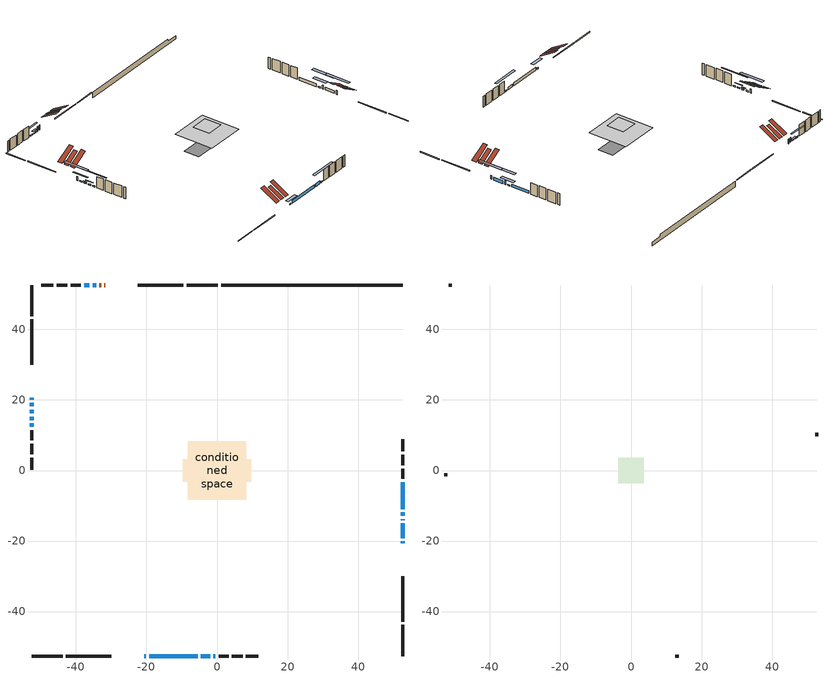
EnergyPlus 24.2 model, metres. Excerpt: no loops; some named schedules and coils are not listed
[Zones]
conditioned space
 floor outside (Floor1 construction): -2.78,-2.78 -2.78,2.78 2.78,2.78 2.78,-2.78 z1.39
 floor adiabatic (AdiabaticFloorConstruction): -8.28,-8.28 -8.28,8.28 8.28,8.28 8.28,-8.28 z3.83
 floor foundation (Slab1 construction): -9.64,-3.22 -9.64,3.22 9.64,3.22 9.64,-3.22 z-1
 wall outside (RimJoist1 construction): 0.21,52.59 -8.61,52.59 / -52.59,-52.59 -43.77,-52.59 / -52.59,52.59 -52.59,43.77 / 52.59,-52.59 52.59,-43.77 z1.39:1.69
 wall outside (RimJoist2 construction): -9.54,52.59 -22.42,52.59 / -42.84,-52.59 -29.96,-52.59 / -52.59,42.84 -52.59,29.96 / 52.59,-42.84 52.59,-29.96 z1.39:1.69
 wall outside (AdiabaticWallConstruction 1): -31.75,52.59 -31.95,52.59 / -32.88,52.59 -33.33,52.59 z1.39:3.42
 wall outside (AdiabaticWallConstruction): 52.59,-20.64 52.59,-20.08 / -52.59,20.64 -52.59,20.08 / 52.59,-14.1 52.59,-13.79 z1.39:3.02; 52.59,-19.15 52.59,-15.02 / -19.21,-52.59 -5.49,-52.59 / -4.56,-52.59 -1.93,-52.59 / 52.59,-10.93 52.59,-3.31 z1.39:2.61; -52.59,19.15 -52.59,18.15 / -20.64,-52.59 -20.13,-52.59 / -34.25,52.59 -35.26,52.59 / -52.59,17.22 -52.59,16.22 / -52.59,15.29 -52.59,14.29 / -52.59,13.37 -52.59,12.36 / -1,-52.59 -0.49,-52.59 / -36.18,52.59 -37.68,52.59 / 52.59,-12.86 52.59,-11.86 z1.39:1.89
 wall outside (Wall1 construction): -38.61,52.59 -41.49,52.59 / 0.43,-52.59 3.31,-52.59 / -52.59,11.43 -52.59,8.55 / 52.59,-2.38 52.59,0.5 z1.39:6.27
 wall outside (Wall2 construction): -42.42,52.59 -45.46,52.59 / 4.24,-52.59 7.28,-52.59 / -52.59,7.62 -52.59,4.59 / 52.59,1.43 52.59,4.46 z1.39:6.27
 wall outside (Wall3 construction): -46.39,52.59 -49.84,52.59 / 8.21,-52.59 11.66,-52.59 / -52.59,3.66 -52.59,0.21 / 52.59,5.39 52.59,8.84 z1.39:6.27
 wall foundation (FoundationWall1 construction): 1.14,52.59,-1 1.14,52.59,1.39 47.45,52.59,1.39 47.45,52.59,0.47 52.59,52.59,0.47 52.59,52.59,-1
 window (WindowConstruction 9): 52.59,-20.64 52.59,-20.08 z1.39:3.01
 window (WindowConstruction 2): 52.59,-19.15 52.59,-15.02 z1.39:2.61
 window (WindowConstruction 11): -52.59,20.64 -52.59,20.08 z1.39:3.01
 window (WindowConstruction 3): -52.59,19.15 -52.59,18.15 z1.39:1.89
 window (WindowConstruction 4): -20.64,-52.59 -20.14,-52.59 z1.39:1.89
 window (WindowConstruction 5): -19.21,-52.59 -5.49,-52.59 z1.39:2.61
 window (WindowConstruction 10): 52.59,-14.1 52.59,-13.79 z1.39:3.01
 window (WindowConstruction 6): -34.25,52.59 -35.25,52.59 z1.39:1.89
 window (WindowConstruction 7): -52.59,17.22 -52.59,16.22 z1.39:1.89
 window (WindowConstruction 8): -52.59,15.29 -52.59,14.29 z1.39:1.89
 window (WindowConstruction 12): -52.59,13.36 -52.59,12.36 z1.39:1.89
 window (WindowConstruction 13): -4.56,-52.59 -1.93,-52.59 z1.39:2.61
 window (WindowConstruction 14): -1,-52.59 -0.5,-52.59 z1.39:1.89
 window (WindowConstruction 15): -36.18,52.59 -37.68,52.59 z1.39:1.89
 window (WindowConstruction): 52.59,-12.86 52.59,-11.86 z1.39:1.89
 window (WindowConstruction 1): 52.59,-10.93 52.59,-3.31 z1.39:2.61
 door (Door): -31.75,52.59 -31.95,52.59 z1.39:3.42
 door (Door 1): -32.88,52.59 -33.33,52.59 z1.39:3.42
 ceiling adiabatic (AdiabaticFloorConstruction): 8.28,-8.28 8.28,8.28 -8.28,8.28 -8.28,-8.28 z3.83
 roof outside (Roof1 construction): -25.34,52.59,6.27 -25.34,45.71,10.28 -23.35,45.71,10.28 -23.35,52.59,6.27; -27.04,-52.59,6.27 -27.04,-45.71,10.28 -29.03,-45.71,10.28 -29.03,-52.59,6.27; -52.59,27.04,6.27 -45.71,27.04,10.28 -45.71,29.03,10.28 -52.59,29.03,6.27; 52.59,-27.04,6.27 45.71,-27.04,10.28 45.71,-29.03,10.28 52.59,-29.03,6.27
 roof outside (Roof2 construction): -27.93,52.59,6.27 -27.93,46.84,9.62 -26.27,46.84,9.62 -26.27,52.59,6.27; -24.45,-52.59,6.27 -24.45,-46.84,9.62 -26.11,-46.84,9.62 -26.11,-52.59,6.27; -52.59,24.45,6.27 -46.84,24.45,9.62 -46.84,26.11,9.62 -52.59,26.11,6.27; 52.59,-24.45,6.27 46.84,-24.45,9.62 46.84,-26.11,9.62 52.59,-26.11,6.27
attic - vented
 floor to conditioned space (Floor2 construction Reversed): -3.63,-3.63 -3.63,3.63 3.63,3.63 3.63,-3.63 z6.27
 wall outside (Wall4 construction): -50.77,52.59 -51.66,52.59 / 12.59,-52.59 13.48,-52.59 / -52.59,-0.72 -52.59,-1.62 / 52.59,9.77 52.59,10.67 z1.39:6.27
 roof outside (Roof3 construction): -30.82,52.59,6.27 -30.82,45.84,10.21 -28.86,45.84,10.21 -28.86,52.59,6.27; -21.57,-52.59,6.27 -21.57,-45.84,10.21 -23.52,-45.84,10.21 -23.52,-52.59,6.27; -52.59,21.57,6.27 -45.84,21.57,10.21 -45.84,23.52,10.21 -52.59,23.52,6.27; 52.59,-21.57,6.27 45.84,-21.57,10.21 45.84,-23.52,10.21 52.59,-23.52,6.27
shading: 52.59,-15.2 52.59,-25.52 53.81,-25.52 53.81,-15.2 z7.89; -52.59,15.2 -52.59,25.52 -53.81,25.52 -53.81,15.2 z7.89; -52.59,15.41 -52.59,21.89 -53.2,21.89 -53.2,15.41 z4.63; -17.7,-52.59 -23.08,-52.59 -23.08,-53.81 -17.7,-53.81 z4.33; 52.59,-8.91 52.59,-18.97 53.81,-18.97 53.81,-8.91 z7.89; -35.86,52.59 -33.64,52.59 -33.64,53.2 -35.86,53.2 z2.5; -52.59,15.92 -52.59,17.52 -53.2,17.52 -53.2,15.92 z2.19; -52.59,13.07 -52.59,16.51 -52.89,16.51 -52.89,13.07 z3.11; -52.59,6.87 -52.59,18.85 -52.89,18.85 -52.89,6.87 z7.38; 4.99,-52.59 -6.49,-52.59 -6.49,-53.5 4.99,-53.5 z7.38; -40.73,52.59 -33.13,52.59 -33.13,53.2 -40.73,53.2 z4.94; 52.59,-9.42 52.59,-15.3 53.81,-15.3 53.81,-9.42 z4.33
[Building]
Building 1: Terrain=Suburbs
[Site:Location]
Montreal Mirabel Intl AP_QC: Latitude {deg}=45.68; Longitude {deg}=-74.03; Time Zone {hr}=-5; Elevation {m}=82; Keep Site Location Information=Yes
[Site:GroundTemperature:Shallow]
0.642858, -1.75623, -1.94836, -0.80987, 3.76054, 8.30966, 12.2535, 14.7518, 14.9641, 12.9321, 9.08883, 4.67926
[Site:WaterMainsTemperature]
Calculation Method=Schedule; Temperature Schedule=mains temperature schedule
[Material] Roughness=Rough; Thermal Absorptance=0.9
Name | Thickness {m} | Conductivity {W/m-K} | Density {kg/m3} | Specific Heat {J/kg-K} | Solar Absorptance | Visible Absorptance
asphalt or fiberglass shingles | 0.00635 | 0.162714 | 1121.4 | 1465.45 | 0.84 | 0.84
ceiling loosefill ins | 0.169333 | 0.0480833 | 16.02 | 1046.75 | 0.7 | 0.7
ceiling stud and cavity | 0.1397 | 0.121125 | 65.682 | 1177.47 | 0.7 | 0.7
concrete 4.0 in. | 0.1016 | 1.803125 | 2242.8 | 837.4 | 0.7 | 0.7
concrete 8.0 in. | 0.2032 | 1.803125 | 2242.8 | 837.4 | 0.7 | 0.7
door material | 0.04445 | 0.053851 | 512.64 | 1214.23 | 0.7 | 0.7
exterior vertical ins | 0.0542606 | 0.029427 | 32.04 | 1214.23 | 0.7 | 0.7
floor covering | 0.0127 | 0.0433444 | 54.468 | 1339.84 | 0.6 | 0.6
floor rigid ins; roof rigid ins | 0.103632 | 0.029427 | 32.04 | 1214.23 | 0.7 | 0.7
floor rigid ins 1; wall rigid ins 1 | 0.512978 | 0.029427 | 32.04 | 1214.23 | 0.7 | 0.7
floor stud and cavity | 0.1397 | 0.138897 | 92.3553 | 1139.71 | 0.7 | 0.7
floor stud and cavity 1 | 0.1397 | 1.75129 | 37.0049 | 1207.88 | 0.7 | 0.7
furniture material conditioned space 1 | 0.1524 | 0.115458 | 640.8 | 1214.23 | 0.6 | 0.6
gypsum board | 0.0127 | 0.160291 | 801 | 837.4 | 0.6 | 0.6
gypsum board 1 | 0.0127 | 0.160291 | 801 | 837.4 | 0.7 | 0.7
osb sheathing 0.5 in. | 0.0127 | 0.115458 | 512.64 | 1214.23 | 0.7 | 0.7
osb sheathing 0.75 in. | 0.01905 | 0.115458 | 512.64 | 1214.23 | 0.7 | 0.7
osb sheathing 2.0 in. | 0.0508 | 0.115458 | 512.64 | 1214.23 | 0.7 | 0.7
rim joist rigid ins; wall rigid ins | 0.051816 | 0.029427 | 32.04 | 1214.23 | 0.7 | 0.7
rim joist stud and cavity | 0.0508 | 0.0380316 | 125.044 | 1163.47 | 0.6 | 0.6
roof stud and cavity | 0.2032 | 0.312176 | 78.34581 | 1123.46 | 0.7 | 0.7
roof stud and cavity 1 | 0.2032 | 0.316456 | 78.34581 | 1123.46 | 0.7 | 0.7
wall stud and cavity | 0.1397 | 0.136556 | 139.0536 | 1170.24 | 0.7 | 0.7
wall stud and cavity 1 | 0.1397 | 0.183656 | 139.0536 | 1170.24 | 0.7 | 0.7
wall stud and cavity 2 | 0.1397 | 0.18451 | 139.0536 | 1170.24 | 0.7 | 0.7
wall stud and cavity 3 | 0.0889 | 6.1454 | 50.32683 | 1063.81 | 0.6 | 0.6
wall stud and cavity 4 | 0.0889 | 0.380278 | 52.3479 | 1209.89 | 0.7 | 0.7
wall stud and cavity 5 | 0.0889 | 0.391764 | 83.0341 | 1211.67 | 0.7 | 0.7
wood siding | 0.0254 | 0.102417 | 544.68 | 1172.36 | 0 | 0
wood siding 1 | 0.00254 | 0.102417 | 544.68 | 1172.36 | 0 | 0
wood siding 2; wood siding 3; wood siding 4 | 0.0254 | 0.102417 | 544.68 | 1172.36 | 0.7 | 0.7
[WindowMaterial:SimpleGlazingSystem]
Name | U-Factor {W/m2-K} | Solar Heat Gain Coefficient
WindowMaterial | 3.03546 | 0.41
WindowMaterial 1 | 2.90089 | 0.68
WindowMaterial 2 | 2.87818 | 0.7
WindowMaterial 3 | 2.89408 | 0.69
WindowMaterial 4 | 2.96903 | 0.62
WindowMaterial 5 | 3.07123 | 0.35
WindowMaterial 6 | 3.09508 | 0.34
WindowMaterial 7 | 2.98322 | 0.58
[Construction]
AdiabaticFloorConstruction: floor stud and cavity 1, floor rigid ins 1, osb sheathing 0.75 in., floor covering
AdiabaticWallConstruction: wood siding 3, wall rigid ins 1, wall stud and cavity 4, gypsum board
AdiabaticWallConstruction 1: wood siding 4, wall rigid ins 1, wall stud and cavity 4, gypsum board
Door; Door 1: door material
Floor1 construction: floor stud and cavity, floor rigid ins, osb sheathing 0.75 in., floor covering
Floor2 construction Reversed: gypsum board, ceiling stud and cavity, ceiling loosefill ins
FoundationWall1 construction: concrete 8.0 in., gypsum board 1
furniture construction conditioned space 1: furniture material conditioned space 1
PartitionWallConstruction: gypsum board, wall stud and cavity 5, gypsum board
RimJoist1 construction; RimJoist2 construction: wood siding 2, rim joist rigid ins, osb sheathing 2.0 in., rim joist stud and cavity
Roof1 construction: asphalt or fiberglass shingles, roof rigid ins, osb sheathing 0.75 in., roof stud and cavity, gypsum board
Roof2 construction: asphalt or fiberglass shingles, roof rigid ins, osb sheathing 0.75 in., roof stud and cavity 1, gypsum board
Roof3 construction: asphalt or fiberglass shingles
Slab1 construction: concrete 4.0 in.
Wall1 construction: wood siding, wall rigid ins, osb sheathing 0.5 in., wall stud and cavity, gypsum board
Wall2 construction: wood siding, wall rigid ins, osb sheathing 0.5 in., wall stud and cavity 1, gypsum board
Wall3 construction: wood siding, wall rigid ins, osb sheathing 0.5 in., wall stud and cavity 2, gypsum board
Wall4 construction: wood siding 1, wall stud and cavity 3
WindowConstruction; WindowConstruction 3; WindowConstruction 4; WindowConstruction 6; WindowConstruction 7; WindowConstruction 8: WindowMaterial
WindowConstruction 1: WindowMaterial 1
WindowConstruction 10: WindowMaterial 5
WindowConstruction 11; WindowConstruction 9: WindowMaterial 4
WindowConstruction 12; WindowConstruction 14; WindowConstruction 15: WindowMaterial 6
WindowConstruction 13: WindowMaterial 7
WindowConstruction 2: WindowMaterial 2
WindowConstruction 5: WindowMaterial 3
[Zone] Multiplier=1; Part of Total Floor Area=Yes
Name | Volume {m3}
attic - vented | 32.247
conditioned space | 996.4
[Space]
Name | Zone | Volume {m3}
attic - vented 1 | attic - vented | 32.247
conditioned space 1 | conditioned space | 996.4
[ZoneInfiltration:EffectiveLeakageArea]
infil attic - vented 1: Zone or Space=attic - vented 1; Schedule=Always On Discrete; Effective Air Leakage Area {cm2}=2438.31; Stack Coefficient=0.000613144; Wind Coefficient=1.67302e-05
[ZoneMixing]
whole house fan mix: Zone or Space=attic - vented; Schedule=Always On Continuous; Design Flow Rate Calculation Method=Flow/Zone; Design Flow Rate {m3/s}=0; Source Zone or Space=conditioned space
[SurfaceProperty:ExposedFoundationPerimeter]
Slab1: Exposed Perimeter Calculation Method=TotalExposedPerimeter; Total Exposed Perimeter {m}=51.456
[InternalMass] Zone or ZoneList=conditioned space; Space or SpaceList=conditioned space 1
Name | Construction | Surface Area {m2}
furniture mass conditioned space 1 | furniture construction conditioned space 1 | 171.756
partition wall mass | PartitionWallConstruction | 429.39
[Lights]
interior lighting: Zone or ZoneList or Space or SpaceList=conditioned space 1; Schedule=interior lighting schedule; Design Level Calculation Method=LightingLevel; Lighting Level {W}=343.2; Return Air Fraction=0; Fraction Radiant=0.6; Fraction Visible=0.2; Fraction Replaceable=1
[People]
occupants: Zone or ZoneList or Space or SpaceList=conditioned space 1; Number of People Schedule=occupants schedule; Number of People Calculation Method=People; Number of People=3; Fraction Radiant=0.314171; Sensible Heat Fraction=0.56303; Activity Level Schedule=occupants activity schedule; Carbon Dioxide Generation Rate {m3/s-W}=0; Enable ASHRAE 55 Comfort Warnings=No; Mean Radiant Temperature Calculation Type=EnclosureAveraged
[ElectricEquipment] Zone or ZoneList or Space or SpaceList=conditioned space 1; Design Level Calculation Method=EquipmentLevel
Name | Schedule | Design Level {W} | Fraction Latent | Fraction Radiant | Fraction Lost
clothes dryer | clothes dryer schedule | 140.772 | 0.015 | 0.081 | 0.85
clothes washer | clothes washer schedule | 32.1985 | 0.03 | 0.162 | 0.7
cooking range | cooking range schedule | 215.147 | 0.08 | 0.432 | 0.2
dishwasher | dishwasher schedule | 66.8632 | 0.3 | 0.18 | 0.4
fridge | fridge schedule | 72.9452 | 0 | 0.6 | 0
mech vent house fan | mech vent house fan schedule | 0 | 0 | 0 | 1
mech vent house fan cfis | mech vent house fan cfis schedule | 0 | 0 | 0 | 0
misc plug loads | misc plug loads schedule | 494.7 | 0.045 | 0.513 | 0.1
whole house fan | Always On Discrete | 0 | 0 | 0 | 1
[OtherEquipment] Zone or ZoneList or Space or SpaceList=conditioned space 1; Design Level Calculation Method=EquipmentLevel
Name | Fuel Type | Schedule | Design Level {W} | Fraction Latent | Fraction Radiant | Fraction Lost
clothes dryer 1 | Electricity | clothes dryer schedule | 0 | 0.015 | 0.081 | 0.85
cooking range 1 | Electricity | cooking range schedule | 0 | 0.08 | 0.432 | 0.2
general water use latent | None | general water use schedule | 62.594 | 1 | 0 | 0
general water use sensible | None | general water use schedule | -61.6891 | 0 | 0.6 | 0
mech vent house fan latent load | None | Always On Discrete | 0 | 1 | 0 | 0
mech vent house fan sensible load | None | Always On Discrete | 0 | 0 | 0 | 0
water heater energy adjustment1 | Electricity | Always On Discrete | 0.01 | 0 | 0 | 1
[ZoneInfiltration:DesignFlowRate] Zone or ZoneList or Space or SpaceList=conditioned space 1; Schedule=Always On Discrete; Design Flow Rate Calculation Method=Flow/Zone; Design Flow Rate {m3/s}=0
infil flow; natural vent flow; whole house fan flow
[ZoneControl:Thermostat]
conditioned space Thermostat: Zone or ZoneList=conditioned space; Control Type Schedule=conditioned space Thermostat Schedule; Control 1=conditioned space temperature setpoint; Temperature Difference Between Cutout And Setpoint {deltaC}=0
[ThermostatSetpoint:DualSetpoint]
conditioned space temperature setpoint: Heating Setpoint Temperature Schedule=heating setpoint; Cooling Setpoint Temperature Schedule=cooling setpoint
[AirLoopHVAC:UnitarySystem] Control Type=Load; Controlling Zone or Thermostat Location=conditioned space; Dehumidification Control Type=None; Availability Schedule=Always On Discrete; Fan Placement=BlowThrough; DX Heating Coil Sizing Ratio=1; Use DOAS DX Cooling Coil=No; Minimum Supply Air Temperature {C}=2; Latent Load Control=SensibleOnlyLoadControl; Cooling Supply Air Flow Rate Method=None; Heating Supply Air Flow Rate Method=SupplyAirFlowRate; Heating Supply Air Flow Rate {m3/s}=0.00141584; No Load Supply Air Flow Rate Method=SupplyAirFlowRate; No Load Supply Air Flow Rate {m3/s}=0; No Load Supply Air Flow Rate Control Set To Low Speed=Yes; Maximum Supply Air Temperature {C}=48.8889; Maximum Outdoor Dry-Bulb Temperature for Supplemental Heater Operation {C}=21; Ancillary On-Cycle Electric Power {W}=0; Ancillary Off-Cycle Electric Power {W}=0
Name | Supply Fan | Supply Air Fan Operating Mode Schedule | Heating Coil
unit heater unitary system | unit heater supply fan | unit heater auto fan schedule | unit heater htg coil
unit heater unitary system 1 | unit heater supply fan 1 | unit heater auto fan schedule 1 | unit heater htg coil 1
[Zone equipment]
conditioned space: electric baseboard, unit heater unitary system, unit heater unitary system 1
[Foundation:Kiva]
Foundation Kiva 1: Initial Indoor Air Temperature {C}=21; Wall Height Above Grade {m}=1.39001; Wall Depth Below Slab {m}=0.2032; Custom Block Material Name 1=exterior vertical ins; Custom Block Depth 1 {m}=2.39; Custom Block X Position 1 {m}=0.2159; Custom Block Z Position 1 {m}=0
[Foundation:Kiva:Settings]
Soil Conductivity {W/m-K}=0.849921; Soil Density {kg/m3}=1842.3; Soil Specific Heat {J/kg-K}=418.7; Ground Solar Absorptivity=0.9; Ground Thermal Absorptivity=0.9; Ground Surface Roughness {m}=0.03; Far-Field Width {m}=40; Deep-Ground Boundary Condition=ZeroFlux; Deep-Ground Depth {m}=40; Minimum Cell Dimension {m}=0.2; Maximum Cell Growth Coefficient=3; Simulation Timestep=Timestep
[Exterior:Lights]
exterior lighting: Schedule=exterior lighting schedule; Design Level {W}=75.6
[EnergyManagementSystem:Sensor] Output:Variable or Output:Meter Index Key=conditioned space
Name | Output:Variable or Output:Meter
conditioned_space_clg_unmet_s | Zone Cooling Setpoint Not Met Time
conditioned_space_htg_unmet_s | Zone Heating Setpoint Not Met Time
fridge_tin_s; tin_s; tin_s_1 | Zone Mean Air Temperature
tout_s | Zone Outdoor Air Drybulb Temperature
win_s | Zone Air Humidity Ratio
[Schedule:Constant]
Name | Hourly Value
Always On Continuous; mech vent house fan schedule; mech vent house fan cfis schedule; Always On Discrete | 1
occupants activity schedule | 117.228
fridge schedule; unit heater auto fan schedule; unit heater auto fan schedule 1 | 0
[Schedule:Week:Daily]
interior lighting schedule Week Rule - Jan1-Jan27: interior lighting schedule day, interior lighting schedule day, interior lighting schedule day, interior lighting schedule day, interior lighting schedule day, interior lighting schedule day, interior lighting schedule day, interior lighting schedule default day, interior lighting schedule default day, interior lighting schedule default day, interior lighting schedule default day, interior lighting schedule default day
interior lighting schedule Week Rule - Jan28-Feb3: interior lighting schedule day, interior lighting schedule day, interior lighting schedule day, interior lighting schedule day, interior lighting schedule day 1, interior lighting schedule day 1, interior lighting schedule day 1, interior lighting schedule default day, interior lighting schedule default day, interior lighting schedule default day, interior lighting schedule default day, interior lighting schedule default day
interior lighting schedule Week Rule - Feb4-Feb24: interior lighting schedule day 1, interior lighting schedule day 1, interior lighting schedule day 1, interior lighting schedule day 1, interior lighting schedule day 1, interior lighting schedule day 1, interior lighting schedule day 1, interior lighting schedule default day, interior lighting schedule default day, interior lighting schedule default day, interior lighting schedule default day, interior lighting schedule default day
interior lighting schedule Week Rule - Feb25-Mar3: interior lighting schedule day 1, interior lighting schedule day 1, interior lighting schedule day 1, interior lighting schedule day 1, interior lighting schedule day 2, interior lighting schedule day 2, interior lighting schedule day 2, interior lighting schedule default day, interior lighting schedule default day, interior lighting schedule default day, interior lighting schedule default day, interior lighting schedule default day
interior lighting schedule Week Rule - Mar4-Mar31: interior lighting schedule day 2, interior lighting schedule day 2, interior lighting schedule day 2, interior lighting schedule day 2, interior lighting schedule day 2, interior lighting schedule day 2, interior lighting schedule day 2, interior lighting schedule default day, interior lighting schedule default day, interior lighting schedule default day, interior lighting schedule default day, interior lighting schedule default day
interior lighting schedule Week Rule - Apr1-Apr28: interior lighting schedule day 3, interior lighting schedule day 3, interior lighting schedule day 3, interior lighting schedule day 3, interior lighting schedule day 3, interior lighting schedule day 3, interior lighting schedule day 3, interior lighting schedule default day, interior lighting schedule default day, interior lighting schedule default day, interior lighting schedule default day, interior lighting schedule default day
interior lighting schedule Week Rule - Apr29-May5: interior lighting schedule day 3, interior lighting schedule day 3, interior lighting schedule day 4, interior lighting schedule day 4, interior lighting schedule day 4, interior lighting schedule day 4, interior lighting schedule day 4, interior lighting schedule default day, interior lighting schedule default day, interior lighting schedule default day, interior lighting schedule default day, interior lighting schedule default day
interior lighting schedule Week Rule - May6-May26: interior lighting schedule day 4, interior lighting schedule day 4, interior lighting schedule day 4, interior lighting schedule day 4, interior lighting schedule day 4, interior lighting schedule day 4, interior lighting schedule day 4, interior lighting schedule default day, interior lighting schedule default day, interior lighting schedule default day, interior lighting schedule default day, interior lighting schedule default day
interior lighting schedule Week Rule - May27-Jun2: interior lighting schedule day 4, interior lighting schedule day 4, interior lighting schedule day 4, interior lighting schedule day 4, interior lighting schedule day 4, interior lighting schedule day 5, interior lighting schedule day 5, interior lighting schedule default day, interior lighting schedule default day, interior lighting schedule default day, interior lighting schedule default day, interior lighting schedule default day
interior lighting schedule Week Rule - Jun3-Jun30: interior lighting schedule day 5, interior lighting schedule day 5, interior lighting schedule day 5, interior lighting schedule day 5, interior lighting schedule day 5, interior lighting schedule day 5, interior lighting schedule day 5, interior lighting schedule default day, interior lighting schedule default day, interior lighting schedule default day, interior lighting schedule default day, interior lighting schedule default day
interior lighting schedule Week Rule - Jul1-Jul28: interior lighting schedule day 6, interior lighting schedule day 6, interior lighting schedule day 6, interior lighting schedule day 6, interior lighting schedule day 6, interior lighting schedule day 6, interior lighting schedule day 6, interior lighting schedule default day, interior lighting schedule default day, interior lighting schedule default day, interior lighting schedule default day, interior lighting schedule default day
interior lighting schedule Week Rule - Jul29-Aug4: interior lighting schedule day 6, interior lighting schedule day 6, interior lighting schedule day 6, interior lighting schedule day 7, interior lighting schedule day 7, interior lighting schedule day 7, interior lighting schedule day 7, interior lighting schedule default day, interior lighting schedule default day, interior lighting schedule default day, interior lighting schedule default day, interior lighting schedule default day
interior lighting schedule Week Rule - Aug5-Aug25: interior lighting schedule day 7, interior lighting schedule day 7, interior lighting schedule day 7, interior lighting schedule day 7, interior lighting schedule day 7, interior lighting schedule day 7, interior lighting schedule day 7, interior lighting schedule default day, interior lighting schedule default day, interior lighting schedule default day, interior lighting schedule default day, interior lighting schedule default day
interior lighting schedule Week Rule - Aug26-Sep1: interior lighting schedule day 7, interior lighting schedule day 7, interior lighting schedule day 7, interior lighting schedule day 7, interior lighting schedule day 7, interior lighting schedule day 7, interior lighting schedule day 8, interior lighting schedule default day, interior lighting schedule default day, interior lighting schedule default day, interior lighting schedule default day, interior lighting schedule default day
interior lighting schedule Week Rule - Sep2-Sep29: interior lighting schedule day 8, interior lighting schedule day 8, interior lighting schedule day 8, interior lighting schedule day 8, interior lighting schedule day 8, interior lighting schedule day 8, interior lighting schedule day 8, interior lighting schedule default day, interior lighting schedule default day, interior lighting schedule default day, interior lighting schedule default day, interior lighting schedule default day
interior lighting schedule Week Rule - Sep30-Oct6: interior lighting schedule day 8, interior lighting schedule day 9, interior lighting schedule day 9, interior lighting schedule day 9, interior lighting schedule day 9, interior lighting schedule day 9, interior lighting schedule day 9, interior lighting schedule default day, interior lighting schedule default day, interior lighting schedule default day, interior lighting schedule default day, interior lighting schedule default day
interior lighting schedule Week Rule - Oct7-Oct27: interior lighting schedule day 9, interior lighting schedule day 9, interior lighting schedule day 9, interior lighting schedule day 9, interior lighting schedule day 9, interior lighting schedule day 9, interior lighting schedule day 9, interior lighting schedule default day, interior lighting schedule default day, interior lighting schedule default day, interior lighting schedule default day, interior lighting schedule default day
interior lighting schedule Week Rule - Oct28-Nov3: interior lighting schedule day 9, interior lighting schedule day 9, interior lighting schedule day 9, interior lighting schedule day 9, interior lighting schedule day 10, interior lighting schedule day 10, interior lighting schedule day 10, interior lighting schedule default day, interior lighting schedule default day, interior lighting schedule default day, interior lighting schedule default day, interior lighting schedule default day
interior lighting schedule Week Rule - Nov4-Nov24: interior lighting schedule day 10, interior lighting schedule day 10, interior lighting schedule day 10, interior lighting schedule day 10, interior lighting schedule day 10, interior lighting schedule day 10, interior lighting schedule day 10, interior lighting schedule default day, interior lighting schedule default day, interior lighting schedule default day, interior lighting schedule default day, interior lighting schedule default day
interior lighting schedule Week Rule - Nov25-Dec1: interior lighting schedule day 10, interior lighting schedule day 10, interior lighting schedule day 10, interior lighting schedule day 10, interior lighting schedule day 10, interior lighting schedule day 10, interior lighting schedule day 11, interior lighting schedule default day, interior lighting schedule default day, interior lighting schedule default day, interior lighting schedule default day, interior lighting schedule default day
interior lighting schedule Week Rule - Dec2-Dec31: interior lighting schedule day 11, interior lighting schedule day 11, interior lighting schedule day 11, interior lighting schedule day 11, interior lighting schedule day 11, interior lighting schedule day 11, interior lighting schedule day 11, interior lighting schedule default day, interior lighting schedule default day, interior lighting schedule default day, interior lighting schedule default day, interior lighting schedule default day
occupants schedule Week Rule - Jan1-Dec31: occupants schedule day, occupants schedule day, occupants schedule day, occupants schedule day, occupants schedule day, occupants schedule day, occupants schedule day, occupants schedule default day, occupants schedule default day, occupants schedule default day, occupants schedule default day, occupants schedule default day
clothes dryer schedule Week Rule - Jan1-Dec31: clothes dryer schedule day, clothes dryer schedule day, clothes dryer schedule day, clothes dryer schedule day, clothes dryer schedule day, clothes dryer schedule day, clothes dryer schedule day, clothes dryer schedule default day, clothes dryer schedule default day, clothes dryer schedule default day, clothes dryer schedule default day, clothes dryer schedule default day
clothes washer schedule Week Rule - Jan1-Dec31: clothes washer schedule day, clothes washer schedule day, clothes washer schedule day, clothes washer schedule day, clothes washer schedule day, clothes washer schedule day, clothes washer schedule day, clothes washer schedule default day, clothes washer schedule default day, clothes washer schedule default day, clothes washer schedule default day, clothes washer schedule default day
cooking range schedule Week Rule - Jan1-Dec31: cooking range schedule day, cooking range schedule day, cooking range schedule day, cooking range schedule day, cooking range schedule day, cooking range schedule day, cooking range schedule day, cooking range schedule default day, cooking range schedule default day, cooking range schedule default day, cooking range schedule default day, cooking range schedule default day
dishwasher schedule Week Rule - Jan1-Dec31: dishwasher schedule day, dishwasher schedule day, dishwasher schedule day, dishwasher schedule day, dishwasher schedule day, dishwasher schedule day, dishwasher schedule day, dishwasher schedule default day, dishwasher schedule default day, dishwasher schedule default day, dishwasher schedule default day, dishwasher schedule default day
misc plug loads schedule Week Rule - Jan1-Dec31: misc plug loads schedule day, misc plug loads schedule day, misc plug loads schedule day, misc plug loads schedule day, misc plug loads schedule day, misc plug loads schedule day, misc plug loads schedule day, misc plug loads schedule default day, misc plug loads schedule default day, misc plug loads schedule default day, misc plug loads schedule default day, misc plug loads schedule default day
general water use schedule Week Rule - Jan1-Dec31: general water use schedule day, general water use schedule day, general water use schedule day, general water use schedule day, general water use schedule day, general water use schedule day, general water use schedule day, general water use schedule default day, general water use schedule default day, general water use schedule default day, general water use schedule default day, general water use schedule default day
exterior lighting schedule Week Rule - Jan1-Jan27: exterior lighting schedule day, exterior lighting schedule day, exterior lighting schedule day, exterior lighting schedule day, exterior lighting schedule day, exterior lighting schedule day, exterior lighting schedule day, exterior lighting schedule default day, exterior lighting schedule default day, exterior lighting schedule default day, exterior lighting schedule default day, exterior lighting schedule default day
exterior lighting schedule Week Rule - Jan28-Feb3: exterior lighting schedule day, exterior lighting schedule day, exterior lighting schedule day, exterior lighting schedule day, exterior lighting schedule day 1, exterior lighting schedule day 1, exterior lighting schedule day 1, exterior lighting schedule default day, exterior lighting schedule default day, exterior lighting schedule default day, exterior lighting schedule default day, exterior lighting schedule default day
exterior lighting schedule Week Rule - Feb4-Feb24: exterior lighting schedule day 1, exterior lighting schedule day 1, exterior lighting schedule day 1, exterior lighting schedule day 1, exterior lighting schedule day 1, exterior lighting schedule day 1, exterior lighting schedule day 1, exterior lighting schedule default day, exterior lighting schedule default day, exterior lighting schedule default day, exterior lighting schedule default day, exterior lighting schedule default day
exterior lighting schedule Week Rule - Feb25-Mar3: exterior lighting schedule day 1, exterior lighting schedule day 1, exterior lighting schedule day 1, exterior lighting schedule day 1, exterior lighting schedule day 2, exterior lighting schedule day 2, exterior lighting schedule day 2, exterior lighting schedule default day, exterior lighting schedule default day, exterior lighting schedule default day, exterior lighting schedule default day, exterior lighting schedule default day
exterior lighting schedule Week Rule - Mar4-Mar31: exterior lighting schedule day 2, exterior lighting schedule day 2, exterior lighting schedule day 2, exterior lighting schedule day 2, exterior lighting schedule day 2, exterior lighting schedule day 2, exterior lighting schedule day 2, exterior lighting schedule default day, exterior lighting schedule default day, exterior lighting schedule default day, exterior lighting schedule default day, exterior lighting schedule default day
exterior lighting schedule Week Rule - Apr1-Apr28: exterior lighting schedule day 3, exterior lighting schedule day 3, exterior lighting schedule day 3, exterior lighting schedule day 3, exterior lighting schedule day 3, exterior lighting schedule day 3, exterior lighting schedule day 3, exterior lighting schedule default day, exterior lighting schedule default day, exterior lighting schedule default day, exterior lighting schedule default day, exterior lighting schedule default day
exterior lighting schedule Week Rule - Apr29-May5: exterior lighting schedule day 3, exterior lighting schedule day 3, exterior lighting schedule day 4, exterior lighting schedule day 4, exterior lighting schedule day 4, exterior lighting schedule day 4, exterior lighting schedule day 4, exterior lighting schedule default day, exterior lighting schedule default day, exterior lighting schedule default day, exterior lighting schedule default day, exterior lighting schedule default day
[Schedule:Year]
interior lighting schedule: interior lighting schedule Week Rule - Jan1-Jan27, 1, 1, 1, 27, interior lighting schedule Week Rule - Jan28-Feb3, 1, 28, 2, 3, interior lighting schedule Week Rule - Feb4-Feb24, 2, 4, 2, 24, interior lighting schedule Week Rule - Feb25-Mar3, 2, 25, 3, 3, interior lighting schedule Week Rule - Mar4-Mar31, 3, 4, 3, 31, interior lighting schedule Week Rule - Apr1-Apr28, 4, 1, 4, 28, interior lighting schedule Week Rule - Apr29-May5, 4, 29, 5, 5, interior lighting schedule Week Rule - May6-May26, 5, 6, 5, 26, interior lighting schedule Week Rule - May27-Jun2, 5, 27, 6, 2, interior lighting schedule Week Rule - Jun3-Jun30, 6, 3, 6, 30, interior lighting schedule Week Rule - Jul1-Jul28, 7, 1, 7, 28, interior lighting schedule Week Rule - Jul29-Aug4, 7, 29, 8, 4, interior lighting schedule Week Rule - Aug5-Aug25, 8, 5, 8, 25, interior lighting schedule Week Rule - Aug26-Sep1, 8, 26, 9, 1, interior lighting schedule Week Rule - Sep2-Sep29, 9, 2, 9, 29, interior lighting schedule Week Rule - Sep30-Oct6, 9, 30, 10, 6, interior lighting schedule Week Rule - Oct7-Oct27, 10, 7, 10, 27, interior lighting schedule Week Rule - Oct28-Nov3, 10, 28, 11, 3, interior lighting schedule Week Rule - Nov4-Nov24, 11, 4, 11, 24, interior lighting schedule Week Rule - Nov25-Dec1, 11, 25, 12, 1, interior lighting schedule Week Rule - Dec2-Dec31, 12, 2, 12, 31
occupants schedule: occupants schedule Week Rule - Jan1-Dec31, 1, 1, 12, 31
clothes dryer schedule: clothes dryer schedule Week Rule - Jan1-Dec31, 1, 1, 12, 31
clothes washer schedule: clothes washer schedule Week Rule - Jan1-Dec31, 1, 1, 12, 31
cooking range schedule: cooking range schedule Week Rule - Jan1-Dec31, 1, 1, 12, 31
dishwasher schedule: dishwasher schedule Week Rule - Jan1-Dec31, 1, 1, 12, 31
misc plug loads schedule: misc plug loads schedule Week Rule - Jan1-Dec31, 1, 1, 12, 31
general water use schedule: general water use schedule Week Rule - Jan1-Dec31, 1, 1, 12, 31
exterior lighting schedule: exterior lighting schedule Week Rule - Jan1-Jan27, 1, 1, 1, 27, exterior lighting schedule Week Rule - Jan28-Feb3, 1, 28, 2, 3, exterior lighting schedule Week Rule - Feb4-Feb24, 2, 4, 2, 24, exterior lighting schedule Week Rule - Feb25-Mar3, 2, 25, 3, 3, exterior lighting schedule Week Rule - Mar4-Mar31, 3, 4, 3, 31, exterior lighting schedule Week Rule - Apr1-Apr28, 4, 1, 4, 28, exterior lighting schedule Week Rule - Apr29-May5, 4, 29, 5, 5, exterior lighting schedule Week Rule - May6-May26, 5, 6, 5, 26, exterior lighting schedule Week Rule - May27-Jun2, 5, 27, 6, 2, exterior lighting schedule Week Rule - Jun3-Jun30, 6, 3, 6, 30, exterior lighting schedule Week Rule - Jul1-Jul28, 7, 1, 7, 28, exterior lighting schedule Week Rule - Jul29-Aug4, 7, 29, 8, 4, exterior lighting schedule Week Rule - Aug5-Aug25, 8, 5, 8, 25, exterior lighting schedule Week Rule - Aug26-Sep1, 8, 26, 9, 1, exterior lighting schedule Week Rule - Sep2-Sep29, 9, 2, 9, 29, exterior lighting schedule Week Rule - Sep30-Oct6, 9, 30, 10, 6, exterior lighting schedule Week Rule - Oct7-Oct27, 10, 7, 10, 27, exterior lighting schedule Week Rule - Oct28-Nov3, 10, 28, 11, 3, exterior lighting schedule Week Rule - Nov4-Nov24, 11, 4, 11, 24, exterior lighting schedule Week Rule - Nov25-Dec1, 11, 25, 12, 1, exterior lighting schedule Week Rule - Dec2-Dec31, 12, 2, 12, 31
[Schedule:Compact]
conditioned space Thermostat Schedule: Through: 12/31, For: AllDays, Until: 24:00, 4
mains temperature schedule: Through: 01/01, For: AllDays, Until: 24:00, 5.61444, Through: 01/02, For: AllDays, Until: 24:00, 5.535, Through: 01/03, For: AllDays, Until: 24:00, 5.45667, Through: 01/04, For: AllDays, Until: 24:00, 5.37944, Through: 01/05, For: AllDays, Until: 24:00, 5.30333, Through: 01/06, For: AllDays, Until: 24:00, 5.22889, Through: 01/07, For: AllDays, Until: 24:00, 5.15611, Through: 01/08, For: AllDays, Until: 24:00, 5.08389, Through: 01/09, For: AllDays, Until: 24:00, 5.01333, Through: 01/10, For: AllDays, Until: 24:00, 4.94444, Through: 01/11, For: AllDays, Until: 24:00, 4.87667, Through: 01/12, For: AllDays, Until: 24:00, 4.81056, Through: 01/13, For: AllDays, Until: 24:00, 4.74556, Through: 01/14, For: AllDays, Until: 24:00, 4.68222, Through: 01/15, For: AllDays, Until: 24:00, 4.62056, Through: 01/16, For: AllDays, Until: 24:00, 4.56, Through: 01/17, For: AllDays, Until: 24:00, 4.50111, Through: 01/18, For: AllDays, Until: 24:00, 4.44389, Through: 01/19, For: AllDays, Until: 24:00, 4.38778, Through: 01/20, For: AllDays, Until: 24:00, 4.33389, Through: 01/21, For: AllDays, Until: 24:00, 4.28111, Through: 01/22, For: AllDays, Until: 24:00, 4.23, Through: 01/23, For: AllDays, Until: 24:00, 4.18056, Through: 01/24, For: AllDays, Until: 24:00, 4.13278, Through: 01/25, For: AllDays, Until: 24:00, 4.08667, Through: 01/26, For: AllDays, Until: 24:00, 4.04222, Through: 01/27, For: AllDays, Until: 24:00, 3.99944, Through: 01/28, For: AllDays, Until: 24:00, 3.95833, Through: 01/29, For: AllDays, Until: 24:00, 3.91889, Through: 01/30, For: AllDays, Until: 24:00, 3.88111, Through: 01/31, For: AllDays, Until: 24:00, 3.845, Through: 02/01, For: AllDays, Until: 24:00, 3.81056, Through: 02/02, For: AllDays, Until: 24:00, 3.77778, Through: 02/03, For: AllDays, Until: 24:00, 3.74722, Through: 02/04, For: AllDays, Until: 24:00, 3.71833, Through: 02/05, For: AllDays, Until: 24:00, 3.69056, Through: 02/06, For: AllDays, Until: 24:00, 3.66556, Through: 02/07, For: AllDays, Until: 24:00, 3.64167, Through: 02/08, For: AllDays, Until: 24:00, 3.61944, Through: 02/09, For: AllDays, Until: 24:00, 3.59944, Through: 02/10, For: AllDays, Until: 24:00, 3.58111, Through: 02/11, For: AllDays, Until: 24:00, 3.56444, Through: 02/12, For: AllDays, Until: 24:00, 3.55, Through: 02/13, For: AllDays, Until: 24:00, 3.53667, Through: 02/14, For: AllDays, Until: 24:00, 3.52556, Through: 02/15, For: AllDays, Until: 24:00, 3.51667, Through: 02/16, For: AllDays, Until: 24:00, 3.50889, Through: 02/17, For: AllDays, Until: 24:00, 3.50333, Through: 02/18, For: AllDays, Until: 24:00, 3.49944, Through: 02/19, For: AllDays, Until: 24:00, 3.49778, Through: 02/20, For: AllDays, Until: 24:00, 3.49778, Through: 02/21, For: AllDays, Until: 24:00, 3.49944, Through: 02/22, For: AllDays, Until: 24:00, 3.50278, Through: 02/23, For: AllDays, Until: 24:00, 3.50833, Through: 02/24, For: AllDays, Until: 24:00, 3.515, Through: 02/25, For: AllDays, Until: 24:00, 3.52444, Through: 02/26, For: AllDays, Until: 24:00, 3.535, Through: 02/27, For: AllDays, Until: 24:00, 3.54778, Through: 02/28, For: AllDays, Until: 24:00, 3.56222, Through: 03/01, For: AllDays, Until: 24:00, 3.57833, Through: 03/02, For: AllDays, Until: 24:00, 3.59667, Through: 03/03, For: AllDays, Until: 24:00, 3.61667, Through: 03/04, For: AllDays, Until: 24:00, 3.63833, Through: 03/05, For: AllDays, Until: 24:00, 3.66167, Through: 03/06, For: AllDays, Until: 24:00, 3.68667, Through: 03/07, For: AllDays, Until: 24:00, 3.71389, Through: 03/08, For: AllDays, Until: 24:00, 3.74278, Through: 03/09, For: AllDays, Until: 24:00, 3.77333, Through: 03/10, For: AllDays, Until: 24:00, 3.80556, Through: 03/11, For: AllDays, Until: 24:00, 3.83944, Through: 03/12, For: AllDays, Until: 24:00, 3.87556, Through: 03/13, For: AllDays, Until: 24:00, 3.91278, Through: 03/14, For: AllDays, Until: 24:00, 3.95222, Through: 03/15, For: AllDays, Until: 24:00, 3.99278, Through: 03/16, For: AllDays, Until: 24:00, 4.03556, Through: 03/17, For: AllDays, Until: 24:00, 4.08, Through: 03/18, For: AllDays, Until: 24:00, 4.12556, Through: 03/19, For: AllDays, Until: 24:00, 4.17333, Through: 03/20, For: AllDays, Until: 24:00, 4.22278, Through: 03/21, For: AllDays, Until: 24:00, 4.27333, Through: 03/22, For: AllDays, Until: 24:00, 4.32556, Through: 03/23, For: AllDays, Until: 24:00, 4.38, Through: 03/24, For: AllDays, Until: 24:00, 4.43556, Through: 03/25, For: AllDays, Until: 24:00, 4.49222, Through: 03/26, For: AllDays, Until: 24:00, 4.55111, Through: 03/27, For: AllDays, Until: 24:00, 4.61111, Through: 03/28, For: AllDays, Until: 24:00, 4.67278, Through: 03/29, For: AllDays, Until: 24:00, 4.73611, Through: 03/30, For: AllDays, Until: 24:00, 4.80056, Through: 03/31, For: AllDays, Until: 24:00, 4.86667, Through: 04/01, For: AllDays, Until: 24:00, 4.93444, Through: 04/02, For: AllDays, Until: 24:00, 5.00333, Through: 04/03, For: AllDays, Until: 24:00, 5.07333, Through: 04/04, For: AllDays, Until: 24:00, 5.145, Through: 04/05, For: AllDays, Until: 24:00, 5.21833, Through: 04/06, For: AllDays, Until: 24:00, 5.29222, Through: 04/07, For: AllDays, Until: 24:00, 5.36778, Through: 04/08, For: AllDays, Until: 24:00, 5.445, Through: 04/09, For: AllDays, Until: 24:00, 5.52333, Through: 04/10, For: AllDays, Until: 24:00, 5.60222, Through: 04/11, For: AllDays, Until: 24:00, 5.68278, Through: 04/12, For: AllDays, Until: 24:00, 5.765, Through: 04/13, For: AllDays, Until: 24:00, 5.84778, Through: 04/14, For: AllDays, Until: 24:00, 5.93167, Through: 04/15, For: AllDays, Until: 24:00, 6.01722, Through: 04/16, For: AllDays, Until: 24:00, 6.10333, Through: 04/17, For: AllDays, Until: 24:00, 6.19056, Through: 04/18, For: AllDays, Until: 24:00, 6.27889, Through: 04/19, For: AllDays, Until: 24:00, 6.36833, Through: 04/20, For: AllDays, Until: 24:00, 6.45833, Through: 04/21, For: AllDays, Until: 24:00, 6.55, Through: 04/22, For: AllDays, Until: 24:00, 6.64222, Through: 04/23, For: AllDays, Until: 24:00, 6.735, Through: 04/24, For: AllDays, Until: 24:00, 6.82944, Through: 04/25, For: AllDays, Until: 24:00, 6.92389, Through: 04/26, For: AllDays, Until: 24:00, 7.01944, Through: 04/27, For: AllDays, Until: 24:00, 7.11611, Through: 04/28, For: AllDays, Until: 24:00, 7.21333, Through: 04/29, For: AllDays, Until: 24:00, 7.31111, Through: 04/30, For: AllDays, Until: 24:00, 7.41, Through: 05/01, For: AllDays, Until: 24:00, 7.50944, Through: 05/02, For: AllDays, Until: 24:00, 7.60889, Through: 05/03, For: AllDays, Until: 24:00, 7.71, Through: 05/04, For: AllDays, Until: 24:00, 7.81111, Through: 05/05, For: AllDays, Until: 24:00, 7.91278, Through: 05/06, For: AllDays, Until: 24:00, 8.015, Through: 05/07, For: AllDays, Until: 24:00, 8.11778, Through: 05/08, For: AllDays, Until: 24:00, 8.22056, Through: 05/09, For: AllDays, Until: 24:00, 8.32444, Through: 05/10, For: AllDays, Until: 24:00, 8.42833, Through: 05/11, For: AllDays, Until: 24:00, 8.53278, Through: 05/12, For: AllDays, Until: 24:00, 8.63722, Through: 05/13, For: AllDays, Until: 24:00, 8.74222, Through: 05/14, For: AllDays, Until: 24:00, 8.84778, Through: 05/15, For: AllDays, Until: 24:00, 8.95333, Through: 05/16, For: AllDays, Until: 24:00, 9.05889, Through: 05/17, For: AllDays, Until: 24:00, 9.165, Through: 05/18, For: AllDays, Until: 24:00, 9.27111, Through: 05/19, For: AllDays, Until: 24:00, 9.37722, Through: 05/20, For: AllDays, Until: 24:00, 9.48389, Through: 05/21, For: AllDays, Until: 24:00, 9.59, Through: 05/22, For: AllDays, Until: 24:00, 9.69667, Through: 05/23, For: AllDays, Until: 24:00, 9.80278, Through: 05/24, For: AllDays, Until: 24:00, 9.90944, Through: 05/25, For: AllDays, Until: 24:00, 10.0156, Through: 05/26, For: AllDays, Until: 24:00, 10.1217, Through: 05/27, For: AllDays, Until: 24:00, 10.2278, Through: 05/28, For: AllDays, Until: 24:00, 10.3339, Through: 05/29, For: AllDays, Until: 24:00, 10.4394, Through: 05/30, For: AllDays, Until: 24:00, 10.545, Through: 05/31, For: AllDays, Until: 24:00, 10.65, Through: 06/01, For: AllDays, Until: 24:00, 10.755, Through: 06/02, For: AllDays, Until: 24:00, 10.86, Through: 06/03, For: AllDays, Until: 24:00, 10.9639, Through: 06/04, For: AllDays, Until: 24:00, 11.0678, Through: 06/05, For: AllDays, Until: 24:00, 11.1717, Through: 06/06, For: AllDays, Until: 24:00, 11.2744, Through: 06/07, For: AllDays, Until: 24:00, 11.3772, Through: 06/08, For: AllDays, Until: 24:00, 11.4789, Through: 06/09, For: AllDays, Until: 24:00, 11.5806, Through: 06/10, For: AllDays, Until: 24:00, 11.6817, Through: 06/11, For: AllDays, Until: 24:00, 11.7822, Through: 06/12, For: AllDays, Until: 24:00, 11.8817, Through: 06/13, For: AllDays, Until: 24:00, 11.9811, Through: 06/14, For: AllDays, Until: 24:00, 12.0794, Through: 06/15, For: AllDays, Until: 24:00, 12.1772, Through: 06/16, For: AllDays, Until: 24:00, 12.2739, Through: 06/17, For: AllDays, Until: 24:00, 12.37, Through: 06/18, For: AllDays, Until: 24:00, 12.4656, Through: 06/19, For: AllDays, Until: 24:00, 12.56, Through: 06/20, For: AllDays, Until: 24:00, 12.6539, Through: 06/21, For: AllDays, Until: 24:00, 12.7467, Through: 06/22, For: AllDays, Until: 24:00, 12.8389, Through: 06/23, For: AllDays, Until: 24:00, 12.93, Through: 06/24, For: AllDays, Until: 24:00, 13.02, Through: 06/25, For: AllDays, Until: 24:00, 13.1089, Through: 06/26, For: AllDays, Until: 24:00, 13.1972, Through: 06/27, For: AllDays, Until: 24:00, 13.2839, Through: 06/28, For: AllDays, Until: 24:00, 13.37, Through: 06/29, For: AllDays, Until: 24:00, 13.455, Through: 06/30, For: AllDays, Until: 24:00, 13.5383, Through: 07/01, For: AllDays, Until: 24:00, 13.6211, Through: 07/02, For: AllDays, Until: 24:00, 13.7028, Through: 07/03, For: AllDays, Until: 24:00, 13.7828, Through: 07/04, For: AllDays, Until: 24:00, 13.8617, Through: 07/05, For: AllDays, Until: 24:00, 13.9394, Through: 07/06, For: AllDays, Until: 24:00, 14.0161, Through: 07/07, For: AllDays, Until: 24:00, 14.0911, Through: 07/08, For: AllDays, Until: 24:00, 14.165, Through: 07/09, For: AllDays, Until: 24:00, 14.2378, Through: 07/10, For: AllDays, Until: 24:00, 14.3089, Through: 07/11, For: AllDays, Until: 24:00, 14.3789, Through: 07/12, For: AllDays, Until: 24:00, 14.4472, Through: 07/13, For: AllDays, Until: 24:00, 14.5144, Through: 07/14, For: AllDays, Until: 24:00, 14.58, Through: 07/15, For: AllDays, Until: 24:00, 14.6444, Through: 07/16, For: AllDays, Until: 24:00, 14.7072, Through: 07/17, For: AllDays, Until: 24:00, 14.7683, Through: 07/18, For: AllDays, Until: 24:00, 14.8278, Through: 07/19, For: AllDays, Until: 24:00, 14.8861, Through: 07/20, For: AllDays, Until: 24:00, 14.9428, Through: 07/21, For: AllDays, Until: 24:00, 14.9978, Through: 07/22, For: AllDays, Until: 24:00, 15.0517, Through: 07/23, For: AllDays, Until: 24:00, 15.1033, Through: 07/24, For: AllDays, Until: 24:00, 15.1539, Through: 07/25, For: AllDays, Until: 24:00, 15.2028, Through: 07/26, For: AllDays, Until: 24:00, 15.2494, Through: 07/27, For: AllDays, Until: 24:00, 15.295, Through: 07/28, For: AllDays, Until: 24:00, 15.3389, Through: 07/29, For: AllDays, Until: 24:00, 15.3811, Through: 07/30, For: AllDays, Until: 24:00, 15.4211, Through: 07/31, For: AllDays, Until: 24:00, 15.46, Through: 08/01, For: AllDays, Until: 24:00, 15.4972, Through: 08/02, For: AllDays, Until: 24:00, 15.5322, Through: 08/03, For: AllDays, Until: 24:00, 15.5656, Through: 08/04, For: AllDays, Until: 24:00, 15.5978, Through: 08/05, For: AllDays, Until: 24:00, 15.6278, Through: 08/06, For: AllDays, Until: 24:00, 15.6561, Through: 08/07, For: AllDays, Until: 24:00, 15.6822, Through: 08/08, For: AllDays, Until: 24:00, 15.7072, Through: 08/09, For: AllDays, Until: 24:00, 15.73, Through: 08/10, For: AllDays, Until: 24:00, 15.7511, Through: 08/11, For: AllDays, Until: 24:00, 15.7706, Through: 08/12, For: AllDays, Until: 24:00, 15.7883, Through: 08/13, For: AllDays, Until: 24:00, 15.8039, Through: 08/14, For: AllDays, Until: 24:00, 15.8178, Through: 08/15, For: AllDays, Until: 24:00, 15.83, Through: 08/16, For: AllDays, Until: 24:00, 15.84, Through: 08/17, For: AllDays, Until: 24:00, 15.8489, Through: 08/18, For: AllDays, Until: 24:00, 15.8556, Through: 08/19, For: AllDays, Until: 24:00, 15.86, Through: 08/20, For: AllDays, Until: 24:00, 15.8633, Through: 08/21, For: AllDays, Until: 24:00, 15.8644, Through: 08/22, For: AllDays, Until: 24:00, 15.8633, Through: 08/23, For: AllDays, Until: 24:00, 15.8611, Through: 08/24, For: AllDays, Until: 24:00, 15.8567, Through: 08/25, For: AllDays, Until: 24:00, 15.8506, Through: 08/26, For: AllDays, Until: 24:00, 15.8428, Through: 08/27, For: AllDays, Until: 24:00, 15.8328, Through: 08/28, For: AllDays, Until: 24:00, 15.8211, Through: 08/29, For: AllDays, Until: 24:00, 15.8078, Through: 08/30, For: AllDays, Until: 24:00, 15.7922, Through: 08/31, For: AllDays, Until: 24:00, 15.7756, Through: 09/01, For: AllDays, Until: 24:00, 15.7567, Through: 09/02, For: AllDays, Until: 24:00, 15.7356, Through: 09/03, For: AllDays, Until: 24:00, 15.7133, Through: 09/04, For: AllDays, Until: 24:00, 15.6889, Through: 09/05, For: AllDays, Until: 24:00, 15.6628, Through: 09/06, For: AllDays, Until: 24:00, 15.635, Through: 09/07, For: AllDays, Until: 24:00, 15.6056, Through: 09/08, For: AllDays, Until: 24:00, 15.5744, Through: 09/09, For: AllDays, Until: 24:00, 15.5411, Through: 09/10, For: AllDays, Until: 24:00, 15.5061, Through: 09/11, For: AllDays, Until: 24:00, 15.47, Through: 09/12, For: AllDays, Until: 24:00, 15.4317, Through: 09/13, For: AllDays, Until: 24:00, 15.3917, Through: 09/14, For: AllDays, Until: 24:00, 15.35, Through: 09/15, For: AllDays, Until: 24:00, 15.3067, Through: 09/16, For: AllDays, Until: 24:00, 15.2617, Through: 09/17, For: AllDays, Until: 24:00, 15.215, Through: 09/18, For: AllDays, Until: 24:00, 15.1667, Through: 09/19, For: AllDays, Until: 24:00, 15.1167, Through: 09/20, For: AllDays, Until: 24:00, 15.065, Through: 09/21, For: AllDays, Until: 24:00, 15.0122, Through: 09/22, For: AllDays, Until: 24:00, 14.9572, Through: 09/23, For: AllDays, Until: 24:00, 14.9011, Through: 09/24, For: AllDays, Until: 24:00, 14.8433, Through: 09/25, For: AllDays, Until: 24:00, 14.7839, Through: 09/26, For: AllDays, Until: 24:00, 14.7233, Through: 09/27, For: AllDays, Until: 24:00, 14.6606, Through: 09/28, For: AllDays, Until: 24:00, 14.5972, Through: 09/29, For: AllDays, Until: 24:00, 14.5317, Through: 09/30, For: AllDays, Until: 24:00, 14.465, Through: 10/01, For: AllDays, Until: 24:00, 14.3967, Through: 10/02, For: AllDays, Until: 24:00, 14.3272, Through: 10/03, For: AllDays, Until: 24:00, 14.2567, Through: 10/04, For: AllDays, Until: 24:00, 14.1844, Through: 10/05, For: AllDays, Until: 24:00, 14.1106, Through: 10/06, For: AllDays, Until: 24:00, 14.0356, Through: 10/07, For: AllDays, Until: 24:00, 13.9594, Through: 10/08, For: AllDays, Until: 24:00, 13.8822, Through: 10/09, For: AllDays, Until: 24:00, 13.8033, Through: 10/10, For: AllDays, Until: 24:00, 13.7233, Through: 10/11, For: AllDays, Until: 24:00, 13.6422, Through: 10/12, For: AllDays, Until: 24:00, 13.56, Through: 10/13, For: AllDays, Until: 24:00, 13.4767, Through: 10/14, For: AllDays, Until: 24:00, 13.3922, Through: 10/15, For: AllDays, Until: 24:00, 13.3067, Through: 10/16, For: AllDays, Until: 24:00, 13.22, Through: 10/17, For: AllDays, Until: 24:00, 13.1322, Through: 10/18, For: AllDays, Until: 24:00, 13.0433, Through: 10/19, For: AllDays, Until: 24:00, 12.9533, Through: 10/20, For: AllDays, Until: 24:00, 12.8628, Through: 10/21, For: AllDays, Until: 24:00, 12.7711, Through: 10/22, For: AllDays, Until: 24:00, 12.6783, Through: 10/23, For: AllDays, Until: 24:00, 12.585, Through: 10/24, For: AllDays, Until: 24:00, 12.4906, Through: 10/25, For: AllDays, Until: 24:00, 12.395, Through: 10/26, For: AllDays, Until: 24:00, 12.2994, Through: 10/27, For: AllDays, Until: 24:00, 12.2022, Through: 10/28, For: AllDays, Until: 24:00, 12.105, Through: 10/29, For: AllDays, Until: 24:00, 12.0067, Through: 10/30, For: AllDays, Until: 24:00, 11.9078, Through: 10/31, For: AllDays, Until: 24:00, 11.8083, Through: 11/01, For: AllDays, Until: 24:00, 11.7078, Through: 11/02, For: AllDays, Until: 24:00, 11.6072, Through: 11/03, For: AllDays, Until: 24:00, 11.5056, Through: 11/04, For: AllDays, Until: 24:00, 11.4039, Through: 11/05, For: AllDays, Until: 24:00, 11.3011, Through: 11/06, For: AllDays, Until: 24:00, 11.1983, Through: 11/07, For: AllDays, Until: 24:00, 11.095, Through: 11/08, For: AllDays, Until: 24:00, 10.9911, Through: 11/09, For: AllDays, Until: 24:00, 10.8872, Through: 11/10, For: AllDays, Until: 24:00, 10.7822, Through: 11/11, For: AllDays, Until: 24:00, 10.6778, Through: 11/12, For: AllDays, Until: 24:00, 10.5722, Through: 11/13, For: AllDays, Until: 24:00, 10.4672, Through: 11/14, For: AllDays, Until: 24:00, 10.3611, Through: 11/15, For: AllDays, Until: 24:00, 10.2556, Through: 11/16, For: AllDays, Until: 24:00, 10.1494, Through: 11/17, For: AllDays, Until: 24:00, 10.0433, Through: 11/18, For: AllDays, Until: 24:00, 9.93722, Through: 11/19, For: AllDays, Until: 24:00, 9.83056, Through: 11/20, For: AllDays, Until: 24:00, 9.72444, Through: 11/21, For: AllDays, Until: 24:00, 9.61778, Through: 11/22, For: AllDays, Until: 24:00, 9.51167, Through: 11/23, For: AllDays, Until: 24:00, 9.405, Through: 11/24, For: AllDays, Until: 24:00, 9.29889, Through: 11/25, For: AllDays, Until: 24:00, 9.19278, Through: 11/26, For: AllDays, Until: 24:00, 9.08667, Through: 11/27, For: AllDays, Until: 24:00, 8.98111, Through: 11/28, For: AllDays, Until: 24:00, 8.875, Through: 11/29, For: AllDays, Until: 24:00, 8.77, Through: 11/30, For: AllDays, Until: 24:00, 8.665, Through: 12/01, For: AllDays, Until: 24:00, 8.56, Through: 12/02, For: AllDays, Until: 24:00, 8.45556, Through: 12/03, For: AllDays, Until: 24:00, 8.35111, Through: 12/04, For: AllDays, Until: 24:00, 8.24778, Through: 12/05, For: AllDays, Until: 24:00, 8.14444, Through: 12/06, For: AllDays, Until: 24:00, 8.04167, Through: 12/07, For: AllDays, Until: 24:00, 7.93889, Through: 12/08, For: AllDays, Until: 24:00, 7.83722, Through: 12/09, For: AllDays, Until: 24:00, 7.73611, Through: 12/10, For: AllDays, Until: 24:00, 7.63556, Through: 12/11, For: AllDays, Until: 24:00, 7.535, Through: 12/12, For: AllDays, Until: 24:00, 7.43556, Through: 12/13, For: AllDays, Until: 24:00, 7.33667, Through: 12/14, For: AllDays, Until: 24:00, 7.23889, Through: 12/15, For: AllDays, Until: 24:00, 7.14167, Through: 12/16, For: AllDays, Until: 24:00, 7.045, Through: 12/17, For: AllDays, Until: 24:00, 6.94889, Through: 12/18, For: AllDays, Until: 24:00, 6.85389, Through: 12/19, For: AllDays, Until: 24:00, 6.75944, Through: 12/20, For: AllDays, Until: 24:00, 6.66611, Through: 12/21, For: AllDays, Until: 24:00, 6.57389, Through: 12/22, For: AllDays, Until: 24:00, 6.48222, Through: 12/23, For: AllDays, Until: 24:00, 6.39167, Through: 12/24, For: AllDays, Until: 24:00, 6.30222, Through: 12/25, For: AllDays, Until: 24:00, 6.21333, Through: 12/26, For: AllDays, Until: 24:00, 6.12611, Through: 12/27, For: AllDays, Until: 24:00, 6.03944, Through: 12/28, For: AllDays, Until: 24:00, 5.95389, Through: 12/29, For: AllDays, Until: 24:00, 5.86944, Through: 12/30, For: AllDays, Until: 24:00, 5.78611, Through: 12/31, For: AllDays, Until: 24:00, 5.70444
